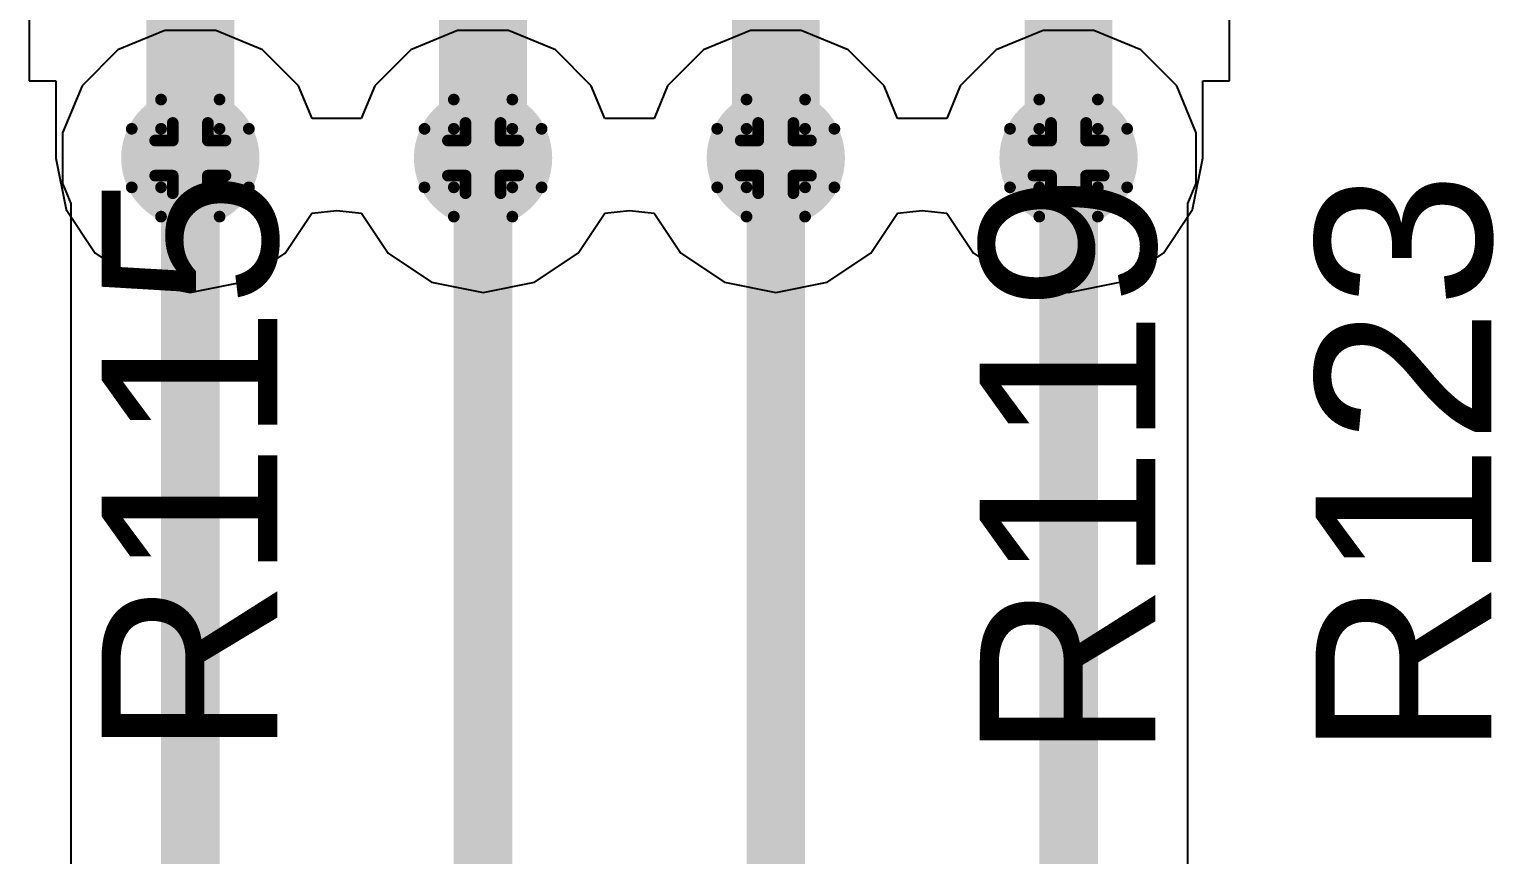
# Model space of a CAD drawing. Header units: inches. Extents: x -3 to 195, y 0 to 199.
# Drawn here: x 2.7603 to 3.0104, y 3.391 to 3.532 of the extents above; entities that cross this region are included whole.
import ezdxf

# ---------------------------------------------------------------- set-up
doc = ezdxf.new("R2010")
doc.units = ezdxf.units.IN
doc.header["$MEASUREMENT"] = 0
for name, color, linetype in [('Bottom Layer', 5, 'Continuous'), ('Drill Drawing', 1, 'Continuous'), ('Top Layer', 1, 'Continuous'), ('Top Overlay', 2, 'Continuous'), ('Via Holes', 16, 'Continuous')]:
    doc.layers.add(name, color=color, linetype=linetype)
doc.styles.add('Arial', font='', dxfattribs={"height": 0.2})
doc.styles.get('Arial').set_extended_font_data('Arial')

msp = doc.modelspace()

# ---------------------------------------------------------------- hatches: boundary and pattern name
at = {"layer": 'Bottom Layer'}
h = msp.add_hatch(color=5, dxfattribs=at)
edge = h.paths.add_edge_path()
edge.add_arc((2.7878097, 3.51), 0.011811, 0, 360)
h = msp.add_hatch(color=5, dxfattribs=at)
edge = h.paths.add_edge_path()
edge.add_arc((2.8378095, 3.51), 0.011811, 0, 360)
h = msp.add_hatch(color=5, dxfattribs=at)
edge = h.paths.add_edge_path()
edge.add_arc((2.8878095, 3.51), 0.011811, 0, 360)
h = msp.add_hatch(color=5, dxfattribs=at)
edge = h.paths.add_edge_path()
edge.add_arc((2.9378096, 3.5100001), 0.011811, 0, 360)
at = {"layer": 'Top Layer'}
h = msp.add_hatch(color=1, dxfattribs=at)
edge = h.paths.add_edge_path()
edge.add_arc((2.7878097, 3.51), 0.011811, 0, 360)
h = msp.add_hatch(color=1, dxfattribs=at)
edge = h.paths.add_edge_path()
edge.add_arc((2.8378095, 3.51), 0.011811, 0, 360)
h = msp.add_hatch(color=1, dxfattribs=at)
edge = h.paths.add_edge_path()
edge.add_arc((2.8878095, 3.51), 0.011811, 0, 360)
h = msp.add_hatch(color=1, dxfattribs=at)
edge = h.paths.add_edge_path()
edge.add_arc((2.9378096, 3.5100001), 0.011811, 0, 360)
at = {"layer": 'Via Holes'}
h = msp.add_hatch(color=7, dxfattribs=at)
edge = h.paths.add_edge_path()
edge.add_arc((2.7878097, 3.51), 0.0059055, 0, 360)
h = msp.add_hatch(color=7, dxfattribs=at)
edge = h.paths.add_edge_path()
edge.add_arc((2.8378095, 3.51), 0.0059055, 0, 360)
h = msp.add_hatch(color=7, dxfattribs=at)
edge = h.paths.add_edge_path()
edge.add_arc((2.8878095, 3.51), 0.0059055, 0, 360)
h = msp.add_hatch(color=7, dxfattribs=at)
edge = h.paths.add_edge_path()
edge.add_arc((2.9378096, 3.5100001), 0.0059055, 0, 360)

# ---------------------------------------------------------------- linework, layer by layer
at = {"layer": 'Bottom Layer'}
for p, q in [((2.7834712, 3.531811), (2.7754548, 3.5284905)), ((2.7921482, 3.531811), (2.7834712, 3.531811)), ((2.8001646, 3.5284905), (2.7921482, 3.531811)), ((2.833471, 3.531811), (2.8254546, 3.5284905)), ((2.842148, 3.531811), (2.833471, 3.531811)), ((2.8501644, 3.5284905), (2.842148, 3.531811)), ((2.883471, 3.531811), (2.8754546, 3.5284905)), ((2.892148, 3.531811), (2.883471, 3.531811)), ((2.9001644, 3.5284905), (2.892148, 3.531811)), ((2.9334711, 3.5318111), (2.9254547, 3.5284906)), ((2.9421481, 3.5318111), (2.9334711, 3.5318111)), ((2.9501645, 3.5284906), (2.9421481, 3.5318111)), ((2.7754548, 3.5284905), (2.7693192, 3.5223549)), ((2.8063002, 3.5223549), (2.8001646, 3.5284905)), ((2.8254546, 3.5284905), (2.819319, 3.5223549)), ((2.8563, 3.5223549), (2.8501644, 3.5284905)), ((2.8754546, 3.5284905), (2.869319, 3.5223549)), ((2.9063, 3.5223549), (2.9001644, 3.5284905)), ((2.9254547, 3.5284906), (2.9193191, 3.522355)), ((2.9563001, 3.522355), (2.9501645, 3.5284906)), ((2.7693192, 3.5223549), (2.7659987, 3.5143385)), ((2.8086074, 3.5167847), (2.8063002, 3.5223549)), ((2.819319, 3.5223549), (2.8170118, 3.5167847)), ((2.8586074, 3.5167842), (2.8563, 3.5223549)), ((2.869319, 3.5223549), (2.8670116, 3.5167842)), ((2.9086075, 3.516784), (2.9063, 3.5223549)), ((2.9193191, 3.522355), (2.9170116, 3.5167841)), ((2.9596206, 3.5143386), (2.9563001, 3.522355)), ((2.8170118, 3.5167847), (2.8086074, 3.5167847)), ((2.8670116, 3.5167842), (2.8586074, 3.5167842)), ((2.9170116, 3.5167841), (2.9086075, 3.516784)), ((2.7659987, 3.5143385), (2.7659987, 3.5056615)), ((2.9596206, 3.5056616), (2.9596206, 3.5143386)), ((2.7659987, 3.5056615), (2.7674179, 3.5022352)), ((2.9582014, 3.5022353), (2.9596206, 3.5056616)), ((2.7674179, 3.5022352), (2.7674179, 3.1591645)), ((2.9582014, 3.0874304), (2.9582014, 3.5022353))]:
    msp.add_line(p, q, dxfattribs=at)
for points in [[(2.7878097, 3.1567409, 0.01, 0.01, 0), (2.7878097, 3.51, 0.01, 0.01, 0)], [(2.8378095, 3.1347775, 0.01, 0.01, 0), (2.8378095, 3.51, 0.01, 0.01, 0)], [(2.8878095, 3.1134783, 0.01, 0.01, 0), (2.8878095, 3.51, 0.01, 0.01, 0)], [(2.9378096, 3.0874304, 0.01, 0.01, 0), (2.9378096, 3.5100001, 0.01, 0.01, 0)]]:
    msp.add_lwpolyline(points, format="xyseb", dxfattribs=at)
for points in [[(2.7853097, 3.51, 0.005, 0.005, 1), (2.7903097, 3.51, 0.005, 0.005, 1)], [(2.8353095, 3.51, 0.005, 0.005, 1), (2.8403095, 3.51, 0.005, 0.005, 1)], [(2.8853095, 3.51, 0.005, 0.005, 1), (2.8903095, 3.51, 0.005, 0.005, 1)], [(2.9353096, 3.5100001, 0.005, 0.005, 1), (2.9403096, 3.5100001, 0.005, 0.005, 1)]]:
    msp.add_lwpolyline(points, format="xyseb", close=True, dxfattribs=at)
at = {"layer": 'Drill Drawing'}
for points in [[(2.7828097, 3.515, 0.002, 0.002, 0), (2.7828097, 3.52, 0.002, 0.002, 0)], [(2.7828097, 3.52, 0.002, 0.002, 0), (2.7928097, 3.52, 0.002, 0.002, 0)], [(2.7928097, 3.515, 0.002, 0.002, 0), (2.7928097, 3.52, 0.002, 0.002, 0)], [(2.8328095, 3.515, 0.002, 0.002, 0), (2.8328095, 3.52, 0.002, 0.002, 0)], [(2.8328095, 3.52, 0.002, 0.002, 0), (2.8428095, 3.52, 0.002, 0.002, 0)], [(2.8428095, 3.515, 0.002, 0.002, 0), (2.8428095, 3.52, 0.002, 0.002, 0)], [(2.8828095, 3.515, 0.002, 0.002, 0), (2.8828095, 3.52, 0.002, 0.002, 0)], [(2.8828095, 3.52, 0.002, 0.002, 0), (2.8928095, 3.52, 0.002, 0.002, 0)], [(2.8928095, 3.515, 0.002, 0.002, 0), (2.8928095, 3.52, 0.002, 0.002, 0)], [(2.9328096, 3.5150001, 0.002, 0.002, 0), (2.9328096, 3.5200001, 0.002, 0.002, 0)], [(2.9328096, 3.5200001, 0.002, 0.002, 0), (2.9428096, 3.5200001, 0.002, 0.002, 0)], [(2.9428096, 3.5150001, 0.002, 0.002, 0), (2.9428096, 3.5200001, 0.002, 0.002, 0)], [(2.7848097, 3.513, 0.002, 0.002, 0), (2.7848097, 3.516, 0.002, 0.002, 0)], [(2.7848097, 3.516, 0.002, 0.002, 0), (2.7908097, 3.516, 0.002, 0.002, 0)], [(2.7908097, 3.513, 0.002, 0.002, 0), (2.7908097, 3.516, 0.002, 0.002, 0)], [(2.8348095, 3.513, 0.002, 0.002, 0), (2.8348095, 3.516, 0.002, 0.002, 0)], [(2.8348095, 3.516, 0.002, 0.002, 0), (2.8408095, 3.516, 0.002, 0.002, 0)], [(2.8408095, 3.513, 0.002, 0.002, 0), (2.8408095, 3.516, 0.002, 0.002, 0)], [(2.8848095, 3.513, 0.002, 0.002, 0), (2.8848095, 3.516, 0.002, 0.002, 0)], [(2.8848095, 3.516, 0.002, 0.002, 0), (2.8908095, 3.516, 0.002, 0.002, 0)], [(2.8908095, 3.513, 0.002, 0.002, 0), (2.8908095, 3.516, 0.002, 0.002, 0)], [(2.9348096, 3.5130001, 0.002, 0.002, 0), (2.9348096, 3.5160001, 0.002, 0.002, 0)], [(2.9348096, 3.5160001, 0.002, 0.002, 0), (2.9408096, 3.5160001, 0.002, 0.002, 0)], [(2.9408096, 3.5130001, 0.002, 0.002, 0), (2.9408096, 3.5160001, 0.002, 0.002, 0)], [(2.7778097, 3.505, 0.002, 0.002, 0), (2.7778097, 3.515, 0.002, 0.002, 0)], [(2.7778097, 3.515, 0.002, 0.002, 0), (2.7828097, 3.515, 0.002, 0.002, 0)], [(2.7928097, 3.515, 0.002, 0.002, 0), (2.7978097, 3.515, 0.002, 0.002, 0)], [(2.7978097, 3.505, 0.002, 0.002, 0), (2.7978097, 3.515, 0.002, 0.002, 0)], [(2.8278095, 3.505, 0.002, 0.002, 0), (2.8278095, 3.515, 0.002, 0.002, 0)], [(2.8278095, 3.515, 0.002, 0.002, 0), (2.8328095, 3.515, 0.002, 0.002, 0)], [(2.8428095, 3.515, 0.002, 0.002, 0), (2.8478095, 3.515, 0.002, 0.002, 0)], [(2.8478095, 3.505, 0.002, 0.002, 0), (2.8478095, 3.515, 0.002, 0.002, 0)], [(2.8778095, 3.505, 0.002, 0.002, 0), (2.8778095, 3.515, 0.002, 0.002, 0)], [(2.8778095, 3.515, 0.002, 0.002, 0), (2.8828095, 3.515, 0.002, 0.002, 0)], [(2.8928095, 3.515, 0.002, 0.002, 0), (2.8978095, 3.515, 0.002, 0.002, 0)], [(2.8978095, 3.505, 0.002, 0.002, 0), (2.8978095, 3.515, 0.002, 0.002, 0)], [(2.9278096, 3.5050001, 0.002, 0.002, 0), (2.9278096, 3.5150001, 0.002, 0.002, 0)], [(2.9278096, 3.5150001, 0.002, 0.002, 0), (2.9328096, 3.5150001, 0.002, 0.002, 0)], [(2.9428096, 3.5150001, 0.002, 0.002, 0), (2.9478096, 3.5150001, 0.002, 0.002, 0)], [(2.9478096, 3.5050001, 0.002, 0.002, 0), (2.9478096, 3.5150001, 0.002, 0.002, 0)], [(2.7818097, 3.507, 0.002, 0.002, 0), (2.7818097, 3.513, 0.002, 0.002, 0)], [(2.7818097, 3.513, 0.002, 0.002, 0), (2.7848097, 3.513, 0.002, 0.002, 0)], [(2.7908097, 3.513, 0.002, 0.002, 0), (2.7938097, 3.513, 0.002, 0.002, 0)], [(2.7938097, 3.507, 0.002, 0.002, 0), (2.7938097, 3.513, 0.002, 0.002, 0)], [(2.8318095, 3.507, 0.002, 0.002, 0), (2.8318095, 3.513, 0.002, 0.002, 0)], [(2.8318095, 3.513, 0.002, 0.002, 0), (2.8348095, 3.513, 0.002, 0.002, 0)], [(2.8408095, 3.513, 0.002, 0.002, 0), (2.8438095, 3.513, 0.002, 0.002, 0)], [(2.8438095, 3.507, 0.002, 0.002, 0), (2.8438095, 3.513, 0.002, 0.002, 0)], [(2.8818095, 3.507, 0.002, 0.002, 0), (2.8818095, 3.513, 0.002, 0.002, 0)], [(2.8818095, 3.513, 0.002, 0.002, 0), (2.8848095, 3.513, 0.002, 0.002, 0)], [(2.8908095, 3.513, 0.002, 0.002, 0), (2.8938095, 3.513, 0.002, 0.002, 0)], [(2.8938095, 3.507, 0.002, 0.002, 0), (2.8938095, 3.513, 0.002, 0.002, 0)], [(2.9318096, 3.5070001, 0.002, 0.002, 0), (2.9318096, 3.5130001, 0.002, 0.002, 0)], [(2.9318096, 3.5130001, 0.002, 0.002, 0), (2.9348096, 3.5130001, 0.002, 0.002, 0)], [(2.9408096, 3.5130001, 0.002, 0.002, 0), (2.9438096, 3.5130001, 0.002, 0.002, 0)], [(2.9438096, 3.5070001, 0.002, 0.002, 0), (2.9438096, 3.5130001, 0.002, 0.002, 0)], [(2.7818097, 3.507, 0.002, 0.002, 0), (2.7848097, 3.507, 0.002, 0.002, 0)], [(2.7848097, 3.504, 0.002, 0.002, 0), (2.7848097, 3.507, 0.002, 0.002, 0)], [(2.7908097, 3.507, 0.002, 0.002, 0), (2.7938097, 3.507, 0.002, 0.002, 0)], [(2.7908097, 3.504, 0.002, 0.002, 0), (2.7908097, 3.507, 0.002, 0.002, 0)], [(2.8318095, 3.507, 0.002, 0.002, 0), (2.8348095, 3.507, 0.002, 0.002, 0)], [(2.8348095, 3.504, 0.002, 0.002, 0), (2.8348095, 3.507, 0.002, 0.002, 0)], [(2.8408095, 3.507, 0.002, 0.002, 0), (2.8438095, 3.507, 0.002, 0.002, 0)], [(2.8408095, 3.504, 0.002, 0.002, 0), (2.8408095, 3.507, 0.002, 0.002, 0)], [(2.8818095, 3.507, 0.002, 0.002, 0), (2.8848095, 3.507, 0.002, 0.002, 0)], [(2.8848095, 3.504, 0.002, 0.002, 0), (2.8848095, 3.507, 0.002, 0.002, 0)], [(2.8908095, 3.507, 0.002, 0.002, 0), (2.8938095, 3.507, 0.002, 0.002, 0)], [(2.8908095, 3.504, 0.002, 0.002, 0), (2.8908095, 3.507, 0.002, 0.002, 0)], [(2.9318096, 3.5070001, 0.002, 0.002, 0), (2.9348096, 3.5070001, 0.002, 0.002, 0)], [(2.9348096, 3.5040001, 0.002, 0.002, 0), (2.9348096, 3.5070001, 0.002, 0.002, 0)], [(2.9408096, 3.5070001, 0.002, 0.002, 0), (2.9438096, 3.5070001, 0.002, 0.002, 0)], [(2.9408096, 3.5040001, 0.002, 0.002, 0), (2.9408096, 3.5070001, 0.002, 0.002, 0)], [(2.7778097, 3.505, 0.002, 0.002, 0), (2.7828097, 3.505, 0.002, 0.002, 0)], [(2.7828097, 3.5, 0.002, 0.002, 0), (2.7828097, 3.505, 0.002, 0.002, 0)], [(2.7848097, 3.504, 0.002, 0.002, 0), (2.7908097, 3.504, 0.002, 0.002, 0)], [(2.7928097, 3.505, 0.002, 0.002, 0), (2.7978097, 3.505, 0.002, 0.002, 0)], [(2.7928097, 3.5, 0.002, 0.002, 0), (2.7928097, 3.505, 0.002, 0.002, 0)], [(2.8278095, 3.505, 0.002, 0.002, 0), (2.8328095, 3.505, 0.002, 0.002, 0)], [(2.8328095, 3.5, 0.002, 0.002, 0), (2.8328095, 3.505, 0.002, 0.002, 0)], [(2.8348095, 3.504, 0.002, 0.002, 0), (2.8408095, 3.504, 0.002, 0.002, 0)], [(2.8428095, 3.505, 0.002, 0.002, 0), (2.8478095, 3.505, 0.002, 0.002, 0)], [(2.8428095, 3.5, 0.002, 0.002, 0), (2.8428095, 3.505, 0.002, 0.002, 0)], [(2.8778095, 3.505, 0.002, 0.002, 0), (2.8828095, 3.505, 0.002, 0.002, 0)], [(2.8828095, 3.5, 0.002, 0.002, 0), (2.8828095, 3.505, 0.002, 0.002, 0)], [(2.8848095, 3.504, 0.002, 0.002, 0), (2.8908095, 3.504, 0.002, 0.002, 0)], [(2.8928095, 3.505, 0.002, 0.002, 0), (2.8978095, 3.505, 0.002, 0.002, 0)], [(2.8928095, 3.5, 0.002, 0.002, 0), (2.8928095, 3.505, 0.002, 0.002, 0)], [(2.9278096, 3.5050001, 0.002, 0.002, 0), (2.9328096, 3.5050001, 0.002, 0.002, 0)], [(2.9328096, 3.5000001, 0.002, 0.002, 0), (2.9328096, 3.5050001, 0.002, 0.002, 0)], [(2.9348096, 3.5040001, 0.002, 0.002, 0), (2.9408096, 3.5040001, 0.002, 0.002, 0)], [(2.9428096, 3.5050001, 0.002, 0.002, 0), (2.9478096, 3.5050001, 0.002, 0.002, 0)], [(2.9428096, 3.5000001, 0.002, 0.002, 0), (2.9428096, 3.5050001, 0.002, 0.002, 0)], [(2.7828097, 3.5, 0.002, 0.002, 0), (2.7928097, 3.5, 0.002, 0.002, 0)], [(2.8328095, 3.5, 0.002, 0.002, 0), (2.8428095, 3.5, 0.002, 0.002, 0)], [(2.8828095, 3.5, 0.002, 0.002, 0), (2.8928095, 3.5, 0.002, 0.002, 0)], [(2.9328096, 3.5000001, 0.002, 0.002, 0), (2.9428096, 3.5000001, 0.002, 0.002, 0)]]:
    msp.add_lwpolyline(points, format="xyseb", dxfattribs=at)
for points in [[(2.7823097, 3.52, 0.001, 0.001, 1), (2.7833097, 3.52, 0.001, 0.001, 1)], [(2.7823097, 3.52, 0.001, 0.001, 1), (2.7833097, 3.52, 0.001, 0.001, 1)], [(2.7923097, 3.52, 0.001, 0.001, 1), (2.7933097, 3.52, 0.001, 0.001, 1)], [(2.7923097, 3.52, 0.001, 0.001, 1), (2.7933097, 3.52, 0.001, 0.001, 1)], [(2.8323095, 3.52, 0.001, 0.001, 1), (2.8333095, 3.52, 0.001, 0.001, 1)], [(2.8323095, 3.52, 0.001, 0.001, 1), (2.8333095, 3.52, 0.001, 0.001, 1)], [(2.8423095, 3.52, 0.001, 0.001, 1), (2.8433095, 3.52, 0.001, 0.001, 1)], [(2.8423095, 3.52, 0.001, 0.001, 1), (2.8433095, 3.52, 0.001, 0.001, 1)], [(2.8823095, 3.52, 0.001, 0.001, 1), (2.8833095, 3.52, 0.001, 0.001, 1)], [(2.8823095, 3.52, 0.001, 0.001, 1), (2.8833095, 3.52, 0.001, 0.001, 1)], [(2.8923095, 3.52, 0.001, 0.001, 1), (2.8933095, 3.52, 0.001, 0.001, 1)], [(2.8923095, 3.52, 0.001, 0.001, 1), (2.8933095, 3.52, 0.001, 0.001, 1)], [(2.9323096, 3.5200001, 0.001, 0.001, 1), (2.9333096, 3.5200001, 0.001, 0.001, 1)], [(2.9323096, 3.5200001, 0.001, 0.001, 1), (2.9333096, 3.5200001, 0.001, 0.001, 1)], [(2.9423096, 3.5200001, 0.001, 0.001, 1), (2.9433096, 3.5200001, 0.001, 0.001, 1)], [(2.9423096, 3.5200001, 0.001, 0.001, 1), (2.9433096, 3.5200001, 0.001, 0.001, 1)], [(2.7843097, 3.516, 0.001, 0.001, 1), (2.7853097, 3.516, 0.001, 0.001, 1)], [(2.7843097, 3.516, 0.001, 0.001, 1), (2.7853097, 3.516, 0.001, 0.001, 1)], [(2.7903097, 3.516, 0.001, 0.001, 1), (2.7913097, 3.516, 0.001, 0.001, 1)], [(2.7903097, 3.516, 0.001, 0.001, 1), (2.7913097, 3.516, 0.001, 0.001, 1)], [(2.8343095, 3.516, 0.001, 0.001, 1), (2.8353095, 3.516, 0.001, 0.001, 1)], [(2.8343095, 3.516, 0.001, 0.001, 1), (2.8353095, 3.516, 0.001, 0.001, 1)], [(2.8403095, 3.516, 0.001, 0.001, 1), (2.8413095, 3.516, 0.001, 0.001, 1)], [(2.8403095, 3.516, 0.001, 0.001, 1), (2.8413095, 3.516, 0.001, 0.001, 1)], [(2.8843095, 3.516, 0.001, 0.001, 1), (2.8853095, 3.516, 0.001, 0.001, 1)], [(2.8843095, 3.516, 0.001, 0.001, 1), (2.8853095, 3.516, 0.001, 0.001, 1)], [(2.8903095, 3.516, 0.001, 0.001, 1), (2.8913095, 3.516, 0.001, 0.001, 1)], [(2.8903095, 3.516, 0.001, 0.001, 1), (2.8913095, 3.516, 0.001, 0.001, 1)], [(2.9343096, 3.5160001, 0.001, 0.001, 1), (2.9353096, 3.5160001, 0.001, 0.001, 1)], [(2.9343096, 3.5160001, 0.001, 0.001, 1), (2.9353096, 3.5160001, 0.001, 0.001, 1)], [(2.9403096, 3.5160001, 0.001, 0.001, 1), (2.9413096, 3.5160001, 0.001, 0.001, 1)], [(2.9403096, 3.5160001, 0.001, 0.001, 1), (2.9413096, 3.5160001, 0.001, 0.001, 1)], [(2.7773097, 3.515, 0.001, 0.001, 1), (2.7783097, 3.515, 0.001, 0.001, 1)], [(2.7773097, 3.515, 0.001, 0.001, 1), (2.7783097, 3.515, 0.001, 0.001, 1)], [(2.7823097, 3.515, 0.001, 0.001, 1), (2.7833097, 3.515, 0.001, 0.001, 1)], [(2.7823097, 3.515, 0.001, 0.001, 1), (2.7833097, 3.515, 0.001, 0.001, 1)], [(2.7923097, 3.515, 0.001, 0.001, 1), (2.7933097, 3.515, 0.001, 0.001, 1)], [(2.7923097, 3.515, 0.001, 0.001, 1), (2.7933097, 3.515, 0.001, 0.001, 1)], [(2.7973097, 3.515, 0.001, 0.001, 1), (2.7983097, 3.515, 0.001, 0.001, 1)], [(2.7973097, 3.515, 0.001, 0.001, 1), (2.7983097, 3.515, 0.001, 0.001, 1)], [(2.8273095, 3.515, 0.001, 0.001, 1), (2.8283095, 3.515, 0.001, 0.001, 1)], [(2.8273095, 3.515, 0.001, 0.001, 1), (2.8283095, 3.515, 0.001, 0.001, 1)], [(2.8323095, 3.515, 0.001, 0.001, 1), (2.8333095, 3.515, 0.001, 0.001, 1)], [(2.8323095, 3.515, 0.001, 0.001, 1), (2.8333095, 3.515, 0.001, 0.001, 1)], [(2.8423095, 3.515, 0.001, 0.001, 1), (2.8433095, 3.515, 0.001, 0.001, 1)], [(2.8423095, 3.515, 0.001, 0.001, 1), (2.8433095, 3.515, 0.001, 0.001, 1)], [(2.8473095, 3.515, 0.001, 0.001, 1), (2.8483095, 3.515, 0.001, 0.001, 1)], [(2.8473095, 3.515, 0.001, 0.001, 1), (2.8483095, 3.515, 0.001, 0.001, 1)], [(2.8773095, 3.515, 0.001, 0.001, 1), (2.8783095, 3.515, 0.001, 0.001, 1)], [(2.8773095, 3.515, 0.001, 0.001, 1), (2.8783095, 3.515, 0.001, 0.001, 1)], [(2.8823095, 3.515, 0.001, 0.001, 1), (2.8833095, 3.515, 0.001, 0.001, 1)], [(2.8823095, 3.515, 0.001, 0.001, 1), (2.8833095, 3.515, 0.001, 0.001, 1)], [(2.8923095, 3.515, 0.001, 0.001, 1), (2.8933095, 3.515, 0.001, 0.001, 1)], [(2.8923095, 3.515, 0.001, 0.001, 1), (2.8933095, 3.515, 0.001, 0.001, 1)], [(2.8973095, 3.515, 0.001, 0.001, 1), (2.8983095, 3.515, 0.001, 0.001, 1)], [(2.8973095, 3.515, 0.001, 0.001, 1), (2.8983095, 3.515, 0.001, 0.001, 1)], [(2.9273096, 3.5150001, 0.001, 0.001, 1), (2.9283096, 3.5150001, 0.001, 0.001, 1)], [(2.9273096, 3.5150001, 0.001, 0.001, 1), (2.9283096, 3.5150001, 0.001, 0.001, 1)], [(2.9323096, 3.5150001, 0.001, 0.001, 1), (2.9333096, 3.5150001, 0.001, 0.001, 1)], [(2.9323096, 3.5150001, 0.001, 0.001, 1), (2.9333096, 3.5150001, 0.001, 0.001, 1)], [(2.9423096, 3.5150001, 0.001, 0.001, 1), (2.9433096, 3.5150001, 0.001, 0.001, 1)], [(2.9423096, 3.5150001, 0.001, 0.001, 1), (2.9433096, 3.5150001, 0.001, 0.001, 1)], [(2.9473096, 3.5150001, 0.001, 0.001, 1), (2.9483096, 3.5150001, 0.001, 0.001, 1)], [(2.9473096, 3.5150001, 0.001, 0.001, 1), (2.9483096, 3.5150001, 0.001, 0.001, 1)], [(2.7813097, 3.513, 0.001, 0.001, 1), (2.7823097, 3.513, 0.001, 0.001, 1)], [(2.7813097, 3.513, 0.001, 0.001, 1), (2.7823097, 3.513, 0.001, 0.001, 1)], [(2.7843097, 3.513, 0.001, 0.001, 1), (2.7853097, 3.513, 0.001, 0.001, 1)], [(2.7843097, 3.513, 0.001, 0.001, 1), (2.7853097, 3.513, 0.001, 0.001, 1)], [(2.7903097, 3.513, 0.001, 0.001, 1), (2.7913097, 3.513, 0.001, 0.001, 1)], [(2.7903097, 3.513, 0.001, 0.001, 1), (2.7913097, 3.513, 0.001, 0.001, 1)], [(2.7933097, 3.513, 0.001, 0.001, 1), (2.7943097, 3.513, 0.001, 0.001, 1)], [(2.7933097, 3.513, 0.001, 0.001, 1), (2.7943097, 3.513, 0.001, 0.001, 1)], [(2.8313095, 3.513, 0.001, 0.001, 1), (2.8323095, 3.513, 0.001, 0.001, 1)], [(2.8313095, 3.513, 0.001, 0.001, 1), (2.8323095, 3.513, 0.001, 0.001, 1)], [(2.8343095, 3.513, 0.001, 0.001, 1), (2.8353095, 3.513, 0.001, 0.001, 1)], [(2.8343095, 3.513, 0.001, 0.001, 1), (2.8353095, 3.513, 0.001, 0.001, 1)], [(2.8403095, 3.513, 0.001, 0.001, 1), (2.8413095, 3.513, 0.001, 0.001, 1)], [(2.8403095, 3.513, 0.001, 0.001, 1), (2.8413095, 3.513, 0.001, 0.001, 1)], [(2.8433095, 3.513, 0.001, 0.001, 1), (2.8443095, 3.513, 0.001, 0.001, 1)], [(2.8433095, 3.513, 0.001, 0.001, 1), (2.8443095, 3.513, 0.001, 0.001, 1)], [(2.8813095, 3.513, 0.001, 0.001, 1), (2.8823095, 3.513, 0.001, 0.001, 1)], [(2.8813095, 3.513, 0.001, 0.001, 1), (2.8823095, 3.513, 0.001, 0.001, 1)], [(2.8843095, 3.513, 0.001, 0.001, 1), (2.8853095, 3.513, 0.001, 0.001, 1)], [(2.8843095, 3.513, 0.001, 0.001, 1), (2.8853095, 3.513, 0.001, 0.001, 1)], [(2.8903095, 3.513, 0.001, 0.001, 1), (2.8913095, 3.513, 0.001, 0.001, 1)], [(2.8903095, 3.513, 0.001, 0.001, 1), (2.8913095, 3.513, 0.001, 0.001, 1)], [(2.8933095, 3.513, 0.001, 0.001, 1), (2.8943095, 3.513, 0.001, 0.001, 1)], [(2.8933095, 3.513, 0.001, 0.001, 1), (2.8943095, 3.513, 0.001, 0.001, 1)], [(2.9313096, 3.5130001, 0.001, 0.001, 1), (2.9323096, 3.5130001, 0.001, 0.001, 1)], [(2.9313096, 3.5130001, 0.001, 0.001, 1), (2.9323096, 3.5130001, 0.001, 0.001, 1)], [(2.9343096, 3.5130001, 0.001, 0.001, 1), (2.9353096, 3.5130001, 0.001, 0.001, 1)], [(2.9343096, 3.5130001, 0.001, 0.001, 1), (2.9353096, 3.5130001, 0.001, 0.001, 1)], [(2.9403096, 3.5130001, 0.001, 0.001, 1), (2.9413096, 3.5130001, 0.001, 0.001, 1)], [(2.9403096, 3.5130001, 0.001, 0.001, 1), (2.9413096, 3.5130001, 0.001, 0.001, 1)], [(2.9433096, 3.5130001, 0.001, 0.001, 1), (2.9443096, 3.5130001, 0.001, 0.001, 1)], [(2.9433096, 3.5130001, 0.001, 0.001, 1), (2.9443096, 3.5130001, 0.001, 0.001, 1)], [(2.7813097, 3.507, 0.001, 0.001, 1), (2.7823097, 3.507, 0.001, 0.001, 1)], [(2.7813097, 3.507, 0.001, 0.001, 1), (2.7823097, 3.507, 0.001, 0.001, 1)], [(2.7843097, 3.507, 0.001, 0.001, 1), (2.7853097, 3.507, 0.001, 0.001, 1)], [(2.7843097, 3.507, 0.001, 0.001, 1), (2.7853097, 3.507, 0.001, 0.001, 1)], [(2.7903097, 3.507, 0.001, 0.001, 1), (2.7913097, 3.507, 0.001, 0.001, 1)], [(2.7903097, 3.507, 0.001, 0.001, 1), (2.7913097, 3.507, 0.001, 0.001, 1)], [(2.7933097, 3.507, 0.001, 0.001, 1), (2.7943097, 3.507, 0.001, 0.001, 1)], [(2.7933097, 3.507, 0.001, 0.001, 1), (2.7943097, 3.507, 0.001, 0.001, 1)], [(2.8313095, 3.507, 0.001, 0.001, 1), (2.8323095, 3.507, 0.001, 0.001, 1)], [(2.8313095, 3.507, 0.001, 0.001, 1), (2.8323095, 3.507, 0.001, 0.001, 1)], [(2.8343095, 3.507, 0.001, 0.001, 1), (2.8353095, 3.507, 0.001, 0.001, 1)], [(2.8343095, 3.507, 0.001, 0.001, 1), (2.8353095, 3.507, 0.001, 0.001, 1)], [(2.8403095, 3.507, 0.001, 0.001, 1), (2.8413095, 3.507, 0.001, 0.001, 1)], [(2.8403095, 3.507, 0.001, 0.001, 1), (2.8413095, 3.507, 0.001, 0.001, 1)], [(2.8433095, 3.507, 0.001, 0.001, 1), (2.8443095, 3.507, 0.001, 0.001, 1)], [(2.8433095, 3.507, 0.001, 0.001, 1), (2.8443095, 3.507, 0.001, 0.001, 1)], [(2.8813095, 3.507, 0.001, 0.001, 1), (2.8823095, 3.507, 0.001, 0.001, 1)], [(2.8813095, 3.507, 0.001, 0.001, 1), (2.8823095, 3.507, 0.001, 0.001, 1)], [(2.8843095, 3.507, 0.001, 0.001, 1), (2.8853095, 3.507, 0.001, 0.001, 1)], [(2.8843095, 3.507, 0.001, 0.001, 1), (2.8853095, 3.507, 0.001, 0.001, 1)], [(2.8903095, 3.507, 0.001, 0.001, 1), (2.8913095, 3.507, 0.001, 0.001, 1)], [(2.8903095, 3.507, 0.001, 0.001, 1), (2.8913095, 3.507, 0.001, 0.001, 1)], [(2.8933095, 3.507, 0.001, 0.001, 1), (2.8943095, 3.507, 0.001, 0.001, 1)], [(2.8933095, 3.507, 0.001, 0.001, 1), (2.8943095, 3.507, 0.001, 0.001, 1)], [(2.9313096, 3.5070001, 0.001, 0.001, 1), (2.9323096, 3.5070001, 0.001, 0.001, 1)], [(2.9313096, 3.5070001, 0.001, 0.001, 1), (2.9323096, 3.5070001, 0.001, 0.001, 1)], [(2.9343096, 3.5070001, 0.001, 0.001, 1), (2.9353096, 3.5070001, 0.001, 0.001, 1)], [(2.9343096, 3.5070001, 0.001, 0.001, 1), (2.9353096, 3.5070001, 0.001, 0.001, 1)], [(2.9403096, 3.5070001, 0.001, 0.001, 1), (2.9413096, 3.5070001, 0.001, 0.001, 1)], [(2.9403096, 3.5070001, 0.001, 0.001, 1), (2.9413096, 3.5070001, 0.001, 0.001, 1)], [(2.9433096, 3.5070001, 0.001, 0.001, 1), (2.9443096, 3.5070001, 0.001, 0.001, 1)], [(2.9433096, 3.5070001, 0.001, 0.001, 1), (2.9443096, 3.5070001, 0.001, 0.001, 1)], [(2.7773097, 3.505, 0.001, 0.001, 1), (2.7783097, 3.505, 0.001, 0.001, 1)], [(2.7773097, 3.505, 0.001, 0.001, 1), (2.7783097, 3.505, 0.001, 0.001, 1)], [(2.7823097, 3.505, 0.001, 0.001, 1), (2.7833097, 3.505, 0.001, 0.001, 1)], [(2.7823097, 3.505, 0.001, 0.001, 1), (2.7833097, 3.505, 0.001, 0.001, 1)], [(2.7843097, 3.504, 0.001, 0.001, 1), (2.7853097, 3.504, 0.001, 0.001, 1)], [(2.7843097, 3.504, 0.001, 0.001, 1), (2.7853097, 3.504, 0.001, 0.001, 1)], [(2.7903097, 3.504, 0.001, 0.001, 1), (2.7913097, 3.504, 0.001, 0.001, 1)], [(2.7903097, 3.504, 0.001, 0.001, 1), (2.7913097, 3.504, 0.001, 0.001, 1)], [(2.7923097, 3.505, 0.001, 0.001, 1), (2.7933097, 3.505, 0.001, 0.001, 1)], [(2.7923097, 3.505, 0.001, 0.001, 1), (2.7933097, 3.505, 0.001, 0.001, 1)], [(2.7973097, 3.505, 0.001, 0.001, 1), (2.7983097, 3.505, 0.001, 0.001, 1)], [(2.7973097, 3.505, 0.001, 0.001, 1), (2.7983097, 3.505, 0.001, 0.001, 1)], [(2.8273095, 3.505, 0.001, 0.001, 1), (2.8283095, 3.505, 0.001, 0.001, 1)], [(2.8273095, 3.505, 0.001, 0.001, 1), (2.8283095, 3.505, 0.001, 0.001, 1)], [(2.8323095, 3.505, 0.001, 0.001, 1), (2.8333095, 3.505, 0.001, 0.001, 1)], [(2.8323095, 3.505, 0.001, 0.001, 1), (2.8333095, 3.505, 0.001, 0.001, 1)], [(2.8343095, 3.504, 0.001, 0.001, 1), (2.8353095, 3.504, 0.001, 0.001, 1)], [(2.8343095, 3.504, 0.001, 0.001, 1), (2.8353095, 3.504, 0.001, 0.001, 1)], [(2.8403095, 3.504, 0.001, 0.001, 1), (2.8413095, 3.504, 0.001, 0.001, 1)], [(2.8403095, 3.504, 0.001, 0.001, 1), (2.8413095, 3.504, 0.001, 0.001, 1)], [(2.8423095, 3.505, 0.001, 0.001, 1), (2.8433095, 3.505, 0.001, 0.001, 1)], [(2.8423095, 3.505, 0.001, 0.001, 1), (2.8433095, 3.505, 0.001, 0.001, 1)], [(2.8473095, 3.505, 0.001, 0.001, 1), (2.8483095, 3.505, 0.001, 0.001, 1)], [(2.8473095, 3.505, 0.001, 0.001, 1), (2.8483095, 3.505, 0.001, 0.001, 1)], [(2.8773095, 3.505, 0.001, 0.001, 1), (2.8783095, 3.505, 0.001, 0.001, 1)], [(2.8773095, 3.505, 0.001, 0.001, 1), (2.8783095, 3.505, 0.001, 0.001, 1)], [(2.8823095, 3.505, 0.001, 0.001, 1), (2.8833095, 3.505, 0.001, 0.001, 1)], [(2.8823095, 3.505, 0.001, 0.001, 1), (2.8833095, 3.505, 0.001, 0.001, 1)], [(2.8843095, 3.504, 0.001, 0.001, 1), (2.8853095, 3.504, 0.001, 0.001, 1)], [(2.8843095, 3.504, 0.001, 0.001, 1), (2.8853095, 3.504, 0.001, 0.001, 1)], [(2.8903095, 3.504, 0.001, 0.001, 1), (2.8913095, 3.504, 0.001, 0.001, 1)], [(2.8903095, 3.504, 0.001, 0.001, 1), (2.8913095, 3.504, 0.001, 0.001, 1)], [(2.8923095, 3.505, 0.001, 0.001, 1), (2.8933095, 3.505, 0.001, 0.001, 1)], [(2.8923095, 3.505, 0.001, 0.001, 1), (2.8933095, 3.505, 0.001, 0.001, 1)], [(2.8973095, 3.505, 0.001, 0.001, 1), (2.8983095, 3.505, 0.001, 0.001, 1)], [(2.8973095, 3.505, 0.001, 0.001, 1), (2.8983095, 3.505, 0.001, 0.001, 1)], [(2.9273096, 3.5050001, 0.001, 0.001, 1), (2.9283096, 3.5050001, 0.001, 0.001, 1)], [(2.9273096, 3.5050001, 0.001, 0.001, 1), (2.9283096, 3.5050001, 0.001, 0.001, 1)], [(2.9323096, 3.5050001, 0.001, 0.001, 1), (2.9333096, 3.5050001, 0.001, 0.001, 1)], [(2.9323096, 3.5050001, 0.001, 0.001, 1), (2.9333096, 3.5050001, 0.001, 0.001, 1)], [(2.9343096, 3.5040001, 0.001, 0.001, 1), (2.9353096, 3.5040001, 0.001, 0.001, 1)], [(2.9343096, 3.5040001, 0.001, 0.001, 1), (2.9353096, 3.5040001, 0.001, 0.001, 1)], [(2.9403096, 3.5040001, 0.001, 0.001, 1), (2.9413096, 3.5040001, 0.001, 0.001, 1)], [(2.9403096, 3.5040001, 0.001, 0.001, 1), (2.9413096, 3.5040001, 0.001, 0.001, 1)], [(2.9423096, 3.5050001, 0.001, 0.001, 1), (2.9433096, 3.5050001, 0.001, 0.001, 1)], [(2.9423096, 3.5050001, 0.001, 0.001, 1), (2.9433096, 3.5050001, 0.001, 0.001, 1)], [(2.9473096, 3.5050001, 0.001, 0.001, 1), (2.9483096, 3.5050001, 0.001, 0.001, 1)], [(2.9473096, 3.5050001, 0.001, 0.001, 1), (2.9483096, 3.5050001, 0.001, 0.001, 1)], [(2.7823097, 3.5, 0.001, 0.001, 1), (2.7833097, 3.5, 0.001, 0.001, 1)], [(2.7823097, 3.5, 0.001, 0.001, 1), (2.7833097, 3.5, 0.001, 0.001, 1)], [(2.7923097, 3.5, 0.001, 0.001, 1), (2.7933097, 3.5, 0.001, 0.001, 1)], [(2.7923097, 3.5, 0.001, 0.001, 1), (2.7933097, 3.5, 0.001, 0.001, 1)], [(2.8323095, 3.5, 0.001, 0.001, 1), (2.8333095, 3.5, 0.001, 0.001, 1)], [(2.8323095, 3.5, 0.001, 0.001, 1), (2.8333095, 3.5, 0.001, 0.001, 1)], [(2.8423095, 3.5, 0.001, 0.001, 1), (2.8433095, 3.5, 0.001, 0.001, 1)], [(2.8423095, 3.5, 0.001, 0.001, 1), (2.8433095, 3.5, 0.001, 0.001, 1)], [(2.8823095, 3.5, 0.001, 0.001, 1), (2.8833095, 3.5, 0.001, 0.001, 1)], [(2.8823095, 3.5, 0.001, 0.001, 1), (2.8833095, 3.5, 0.001, 0.001, 1)], [(2.8923095, 3.5, 0.001, 0.001, 1), (2.8933095, 3.5, 0.001, 0.001, 1)], [(2.8923095, 3.5, 0.001, 0.001, 1), (2.8933095, 3.5, 0.001, 0.001, 1)], [(2.9323096, 3.5000001, 0.001, 0.001, 1), (2.9333096, 3.5000001, 0.001, 0.001, 1)], [(2.9323096, 3.5000001, 0.001, 0.001, 1), (2.9333096, 3.5000001, 0.001, 0.001, 1)], [(2.9423096, 3.5000001, 0.001, 0.001, 1), (2.9433096, 3.5000001, 0.001, 0.001, 1)], [(2.9423096, 3.5000001, 0.001, 0.001, 1), (2.9433096, 3.5000001, 0.001, 0.001, 1)]]:
    msp.add_lwpolyline(points, format="xyseb", close=True, dxfattribs=at)
at = {"layer": 'Top Layer'}
for p, q in [((2.7603095, 3.5601997), (2.7603095, 3.5231997)), ((2.9653095, 3.5231997), (2.9653095, 3.5531069)), ((2.7603095, 3.5231997), (2.7648688, 3.5231997)), ((2.7648688, 3.5231997), (2.7648688, 3.5100001)), ((2.9607503, 3.5100002), (2.9607503, 3.5231997)), ((2.9607503, 3.5231997), (2.9653095, 3.5231997)), ((2.7648688, 3.5100001), (2.7666151, 3.501221)), ((2.959004, 3.5012211), (2.9607503, 3.5100002)), ((2.7666151, 3.501221), (2.771588, 3.4937785)), ((2.8040312, 3.4937785), (2.8085834, 3.5005914)), ((2.8085834, 3.5005914), (2.8128094, 3.5010239)), ((2.8128094, 3.5010239), (2.8170356, 3.5005914)), ((2.8170356, 3.5005914), (2.8215879, 3.4937784)), ((2.8540311, 3.4937784), (2.8585834, 3.5005915)), ((2.8585834, 3.5005915), (2.8628095, 3.5010241)), ((2.8628095, 3.5010241), (2.8670356, 3.5005915)), ((2.8670356, 3.5005915), (2.8715879, 3.4937784)), ((2.9040311, 3.4937784), (2.9085835, 3.5005915)), ((2.9085835, 3.5005915), (2.9128098, 3.5010242)), ((2.9128098, 3.5010242), (2.9170356, 3.5005916)), ((2.9170356, 3.5005916), (2.9215879, 3.4937786)), ((2.9540311, 3.4937786), (2.959004, 3.5012211)), ((2.771588, 3.4937785), (2.7790305, 3.4888056)), ((2.7965887, 3.4888056), (2.8040312, 3.4937785)), ((2.8215879, 3.4937784), (2.8290304, 3.4888055)), ((2.8465886, 3.4888055), (2.8540311, 3.4937784)), ((2.8715879, 3.4937784), (2.8790304, 3.4888055)), ((2.8965886, 3.4888055), (2.9040311, 3.4937784)), ((2.9215879, 3.4937786), (2.9290304, 3.4888057)), ((2.9465886, 3.4888057), (2.9540311, 3.4937786)), ((2.7790305, 3.4888056), (2.7878096, 3.4870593)), ((2.7878096, 3.4870593), (2.7965887, 3.4888056)), ((2.8290304, 3.4888055), (2.8378095, 3.4870592)), ((2.8378095, 3.4870592), (2.8465886, 3.4888055)), ((2.8790304, 3.4888055), (2.8878095, 3.4870592)), ((2.8878095, 3.4870592), (2.8965886, 3.4888055)), ((2.9290304, 3.4888057), (2.9378095, 3.4870594)), ((2.9378095, 3.4870594), (2.9465886, 3.4888057))]:
    msp.add_line(p, q, dxfattribs=at)
for points in [[(2.8378095, 3.51, 0.015, 0.015, 0), (2.8378095, 3.6494326, 0.015, 0.015, 0)], [(2.8878095, 3.51, 0.015, 0.015, 0), (2.8878095, 3.6494326, 0.015, 0.015, 0)], [(2.7878096, 3.5100001, 0.015, 0.015, 0), (2.7878096, 3.5471996, 0.015, 0.015, 0)], [(2.9378095, 3.5100002, 0.015, 0.015, 0), (2.9378095, 3.5471997, 0.015, 0.015, 0)], [(2.7878096, 3.5100001, 0.01, 0.01, 0), (2.7878097, 3.51, 0.01, 0.01, 0)]]:
    msp.add_lwpolyline(points, format="xyseb", dxfattribs=at)
for points in [[(2.7840596, 3.5100001, 0.0075, 0.0075, 1), (2.7915596, 3.5100001, 0.0075, 0.0075, 1)], [(2.8340595, 3.51, 0.0075, 0.0075, 1), (2.8415595, 3.51, 0.0075, 0.0075, 1)], [(2.8840595, 3.51, 0.0075, 0.0075, 1), (2.8915595, 3.51, 0.0075, 0.0075, 1)], [(2.9340595, 3.5100002, 0.0075, 0.0075, 1), (2.9415595, 3.5100002, 0.0075, 0.0075, 1)], [(2.7853096, 3.5100001, 0.005, 0.005, 1), (2.7903096, 3.5100001, 0.005, 0.005, 1)], [(2.7853097, 3.51, 0.005, 0.005, 1), (2.7903097, 3.51, 0.005, 0.005, 1)]]:
    msp.add_lwpolyline(points, format="xyseb", close=True, dxfattribs=at)

# ---------------------------------------------------------------- texts
at = {"layer": 'Top Overlay', "style": 'Arial'}
for s, p in [('R115', (2.8026562, 3.4076689)), ('R119', (2.9526481, 3.4070578)), ('R123', (3.0099951, 3.407517))]:
    msp.add_text(s, height=0.03, rotation=90, dxfattribs=at).set_placement(p)

doc.saveas('drawing.dxf')
